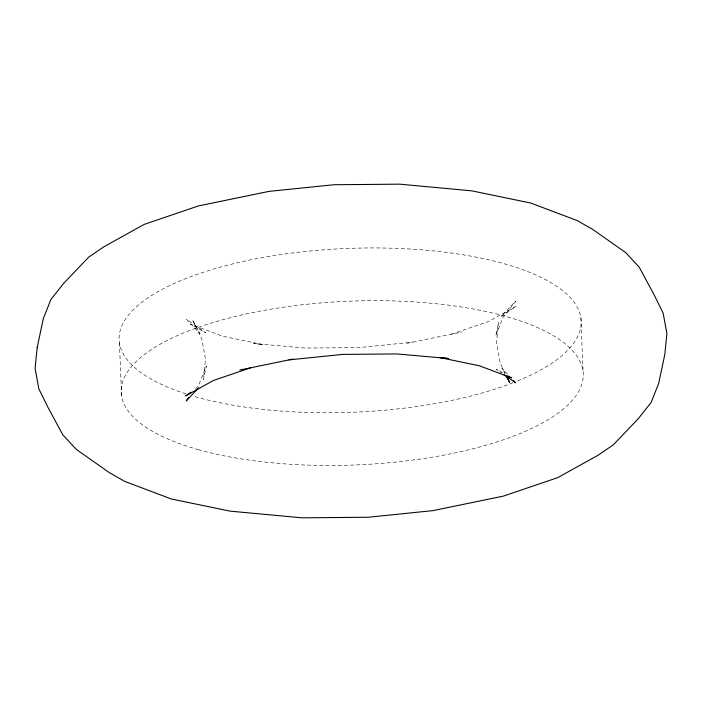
<?xml version="1.0" encoding="UTF-8"?>
<svg xmlns="http://www.w3.org/2000/svg" width="702" height="702" viewBox="0 0 702 702"><rect width="100%" height="100%" fill="white"/><g stroke="black" fill="none" stroke-linecap="round" stroke-linejoin="round"><path stroke-width="0.53" stroke-dasharray="3.51 2.63" d="M195.472 389.119L198.789 384.907L206.353 365.988L203.413 379.826L205.475 359.02L201.728 338.539L192.436 319.77L200.026 333.81L186.469 319.243L205.765 332.818L190.461 324.096L222.499 336.197L263.11 344.603L253.492 343.48L304.975 348.06L359.371 347.595L412.987 342.111M451.228 334.231L488.548 321.534L516.295 306.133L501.044 316.541L515.803 301.088L503.211 317.093L495.647 336.012L498.587 322.174L496.525 342.98L500.272 363.46L505.379 373.789M406.897 343.366L462.162 331.976M502.535 372.771L496.235 369.182L501.5 372.885M507.686 374.324L501.974 368.19L505.01 373.806M580.87 317.637L583.02 370.314M119.445 343.076L121.586 395.752M185.951 393.892A231.23 81.95 -2.3 0 1 186.214 278.396A231.23 81.95 -2.3 0 1 511.582 265.935A231.23 81.95 -2.3 0 1 516.847 381.221M513.083 382.713A231.23 81.95 -2.3 0 1 192.611 395.946M198.157 449.605A231.23 81.95 -2.3 0 0 578.448 391.821A231.23 81.95 -2.3 0 0 280.3 307.669A231.23 81.95 -2.3 0 0 198.157 449.605"/><path stroke-width="1.05" d="M188.847 397.543L186.197 400.912L198.745 387.776M191.093 392.19L185.705 395.867L213.452 380.466L250.772 367.769M239.838 370.024L292.988 359.064M289.013 359.889L342.629 354.405L397.025 353.94L448.508 358.52L441.023 357.643M439.961 357.616L479.501 365.803L511.539 377.904L507.941 375.851M504.124 374.736L515.531 382.757L513.39 380.458M506.019 375.684L509.564 382.23L506.309 375.667M37.162 347.613L35.1 368.418L38.847 388.899L48.14 407.669L62.855 434.915L76.413 449.482L109.345 472.639L124.658 481.361L171.209 498.947L230.203 511.153L302.176 517.83L368.067 517.26L433.011 510.617L503.509 496.086L557.721 477.641L598.034 455.265L613.285 444.857L638.478 418.489L651.079 402.483L658.643 383.573L664.838 354.387L666.9 333.582L663.153 313.101L653.86 294.331L639.145 267.085L625.587 252.518L592.655 229.361L577.342 220.639L530.791 203.053L471.797 190.847L399.824 184.17L333.933 184.74L268.989 191.383L198.49 205.914L144.279 224.359L103.966 246.735L88.715 257.143L63.522 283.511L50.921 299.517L43.357 318.427L37.162 347.613"/></g></svg>
